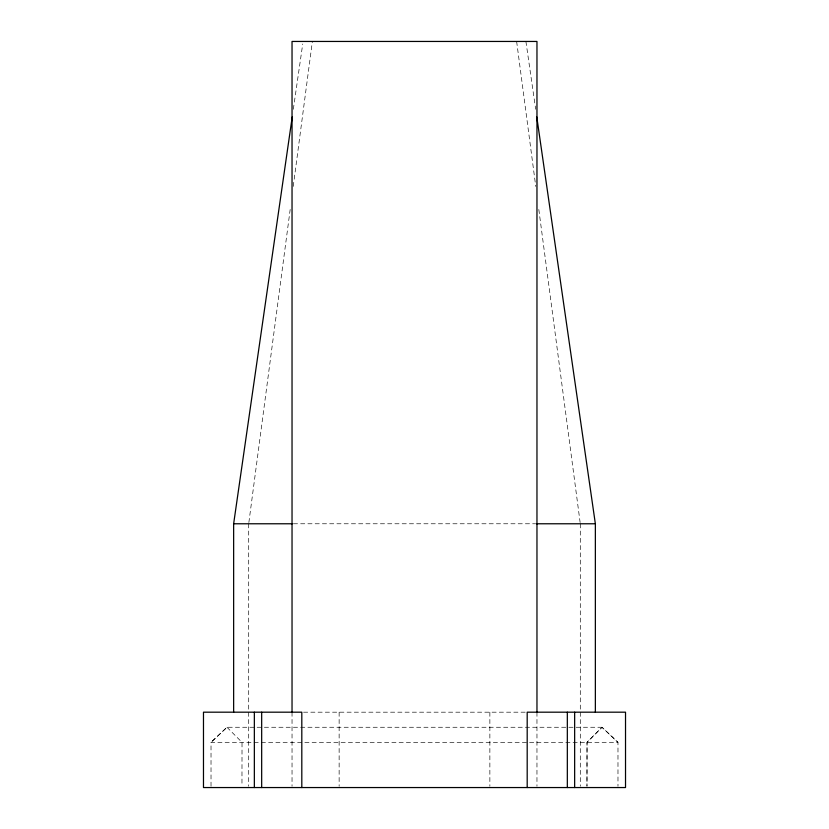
<?xml version="1.0" encoding="UTF-8"?>
<svg xmlns="http://www.w3.org/2000/svg" width="829" height="829" viewBox="0 0 829 829"><rect width="100%" height="100%" fill="white"/><g stroke="black" fill="none" stroke-linecap="round" stroke-linejoin="round"><path stroke-width="0.62" stroke-dasharray="4.14 3.11" d="M248.866 522.498L290.181 209.499M293.238 186.401L312.367 41.45M293.331 109.262L302.73 44.01M211.022 786.255L211.022 742.328L617.978 742.328L602.03 727.261L587.036 742.328L586.973 786.255L587.036 742.328L601.968 727.261L617.978 742.328L617.978 786.255M602.03 727.261L226.97 727.261L211.022 742.328L227.032 727.261M293.393 523.773L535.607 523.773M303.549 712.184L525.451 712.184M226.97 727.261L242.027 742.328L241.964 786.255M525.907 41.45L535.669 109.262M516.633 41.45L535.762 186.401M538.819 209.499L580.134 522.498M580.3 523.773L580.3 786.255M536.964 712.184L536.964 786.275M489.866 712.184L489.866 786.275M339.134 712.184L339.134 786.275M292.036 712.184L292.036 786.275M248.7 523.773L248.7 786.255"/><path stroke-width="1.24" d="M233.643 712.184L233.643 523.773L292.222 116.93M233.643 523.773L292.295 523.773M536.539 523.773L595.357 523.773L595.357 712.184M536.777 116.93L595.357 523.773M574.652 712.184L574.652 787.55M567.326 712.184L567.326 787.55M536.964 712.422L536.964 41.45L292.036 41.45L292.036 712.422M527.192 787.55L527.192 712.184L625.522 712.184L625.522 787.55L203.478 787.55L203.478 712.184L301.808 712.184L301.808 787.55M261.674 712.184L261.674 787.55M254.348 712.184L254.348 787.55"/></g></svg>
